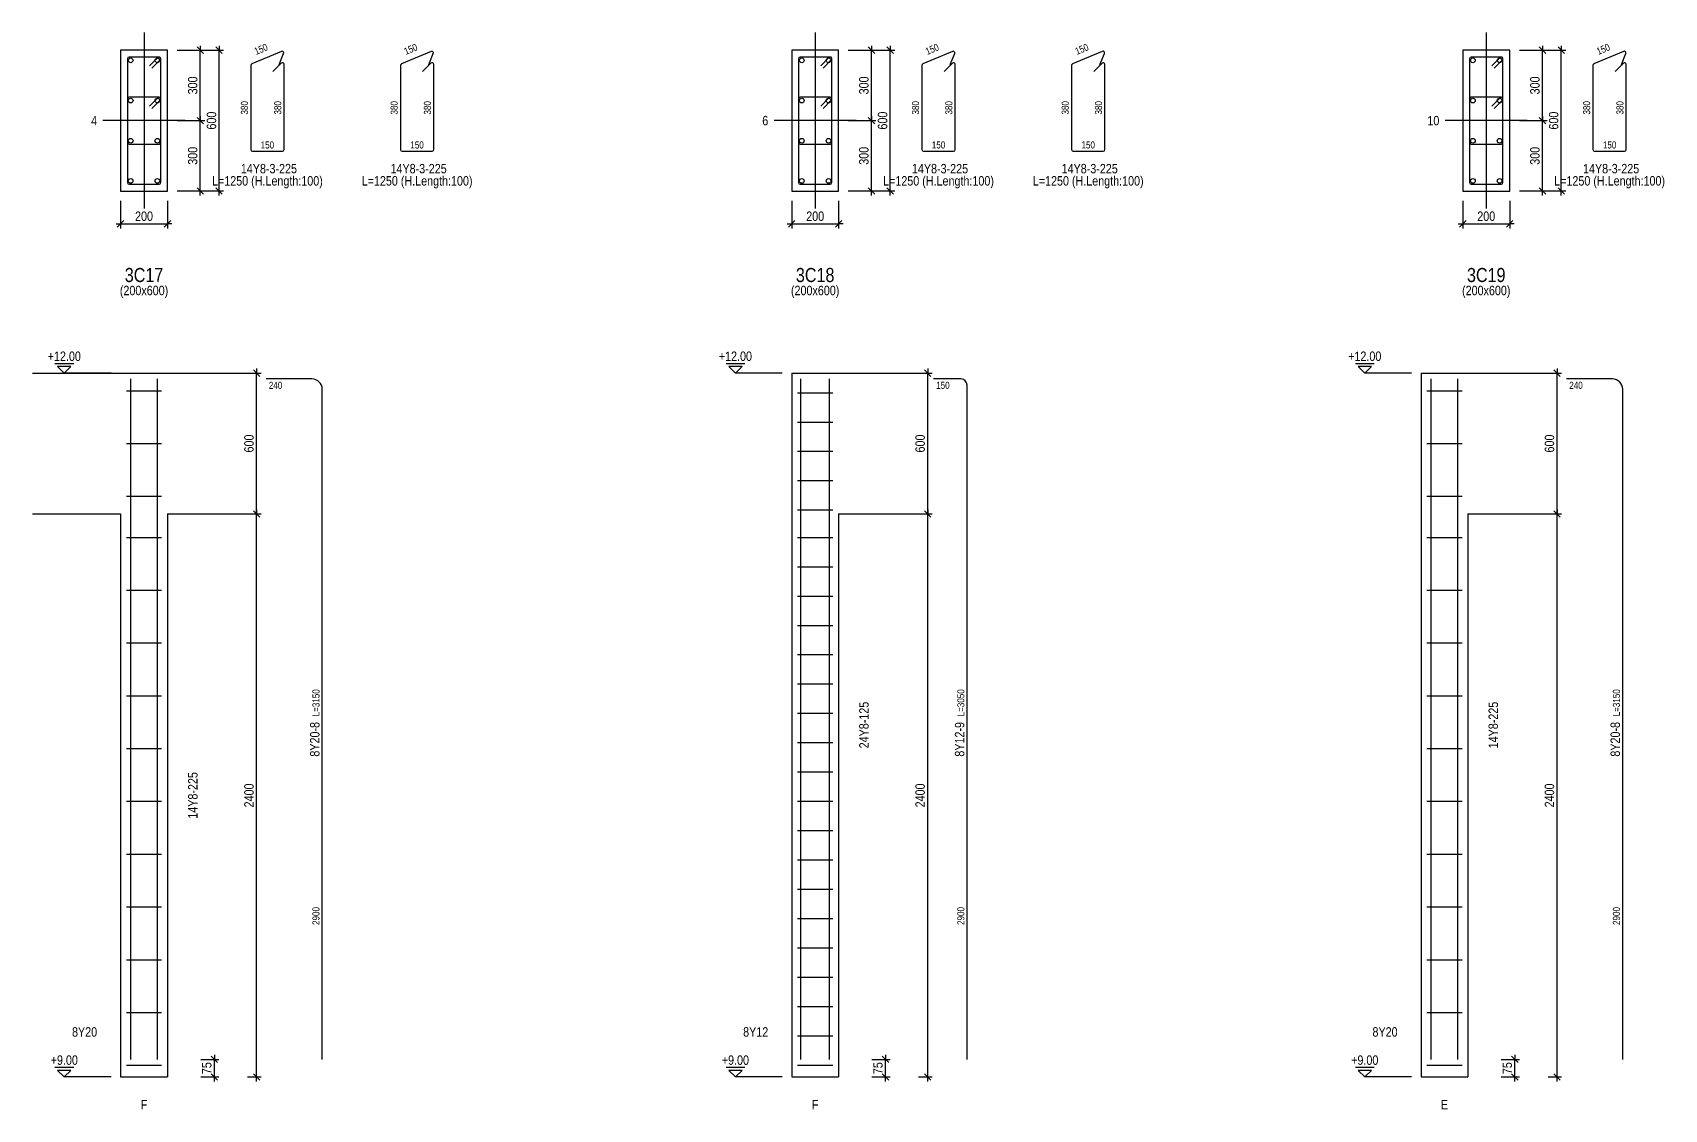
# Model space of a CAD drawing. Extents: x 0 to 206258, y -403073 to 0.
# Drawn here: x 13480 to 30873, y -152854 to -141381 of the extents above; entities that cross this region are included whole.
import ezdxf
from ezdxf.enums import TextEntityAlignment as Align
from ezdxf.lldxf.tags import DXFTag

# ---------------------------------------------------------------- set-up
doc = ezdxf.new("R2010")
doc.units = 0
doc.header["$LTSCALE"] = 1000
for name, color, linetype in [('Axis Line(Dir 1)', 8, 'CENTER2'), ('Axis Line(Dir 2)', 150, 'CENTER2'), ('Column Line(D)', 1, 'Continuous'), ('Dimension Line', 5, 'Continuous'), ('Dimension Text', 5, 'Continuous'), ('Link Line', 3, 'Continuous'), ('Rebar Label', 6, 'Continuous'), ('Rebar Length Text', 8, 'Continuous'), ('Rebar Line', 7, 'Continuous'), ('Top Rebar Label', 6, 'Continuous'), ('Top Rebar Length Text', 8, 'Continuous'), ('Top Rebar Line', 7, 'Continuous')]:
    doc.layers.add(name, color=color, linetype=linetype)
for name, color, linetype, true_color in [('Column Label(D)', 12, 'Continuous', 0xbd0000), ('Column Size Label (D)', 94, 'Continuous', 0x008100), ('Level Mark Line', 253, 'Continuous', 0x828282), ('Level Mark Text', 253, 'Continuous', 0x828282), ('Link Label', 94, 'Continuous', 0x008100), ('Link Length Text', 94, 'Continuous', 0x008100)]:
    doc.layers.add(name, color=color, linetype=linetype, true_color=true_color)
doc.styles.add('Column Label(D)', font='ARIALN.TTF', dxfattribs={"height": 150})
doc.styles.add('Column Size Label (D)', font='ARIALN.TTF', dxfattribs={"height": 100})
doc.styles.add('Dimension Text', font='ARIALN.TTF', dxfattribs={"height": 100})
doc.styles.add('Level Mark Text', font='ARIALN.TTF', dxfattribs={"height": 100})
doc.styles.add('Link Label', font='ARIALN.TTF', dxfattribs={"height": 100})
doc.styles.add('Link Length Text', font='ARIALN.TTF', dxfattribs={"height": 100})
doc.styles.add('Rebar Label', font='ARIALN.TTF', dxfattribs={"height": 100})
doc.styles.add('Rebar Length Text', font='ARIALN.TTF', dxfattribs={"height": 75})
doc.styles.add('Top Rebar Label', font='ARIALN.TTF', dxfattribs={"height": 100})
doc.styles.add('Top Rebar Length Text', font='ARIALN.TTF', dxfattribs={"height": 75})
tags = doc.linetypes.add('CENTER2', pattern=[1.125, 0.75, -0.125, 0.125, -0.125]).pattern_tags.tags
tags[10:11] = [DXFTag(74, 4), DXFTag(75, 0), DXFTag(340, '0'), DXFTag(46, 0.0), DXFTag(50, 0.0), DXFTag(44, 0.0), DXFTag(45, 0.0)]
tags[8:9] = [DXFTag(74, 4), DXFTag(75, 0), DXFTag(340, '0'), DXFTag(46, 0.0), DXFTag(50, 0.0), DXFTag(44, 0.0), DXFTag(45, 0.0)]
tags[6:7] = [DXFTag(74, 4), DXFTag(75, 0), DXFTag(340, '0'), DXFTag(46, 0.0), DXFTag(50, 0.0), DXFTag(44, 0.0), DXFTag(45, 0.0)]
tags[4:5] = [DXFTag(74, 4), DXFTag(75, 0), DXFTag(340, '0'), DXFTag(46, 0.0), DXFTag(50, 0.0), DXFTag(44, 0.0), DXFTag(45, 0.0)]
doc.dimstyles.new('COLUMNELV', dxfattribs={"dimtxt": 100, "dimasz": 30, "dimexe": 48.3, "dimexo": 103.5, "dimgap": 30, "dimtad": 1, "dimtoh": 1, "dimdec": 1, "dimlfac": 0.4, "dimdsep": 46, "dimtxsty": 'Dimension Text', "dimblk": 'PCDIM_TICK', "dimcen": 0.09, "dimclrd": 5, "dimclre": 5, "dimclrt": 5, "dimadec": 1, "dimazin": 0, "dimtp": 1, "dimtm": 1, "dimtfac": 1, "dimtdec": 4, "dimtofl": 0, "dimtmove": 0, "dimatfit": 3, "dimfxl": 1, "dimtolj": 1, "dimtzin": 0, "dimarcsym": 0})

# ---------------------------------------------------------------- blocks, each defined once
blk = doc.blocks.new('PCDIM_TICK')
at = {"layer": 'Dimension Line', "color": 0, "transparency": 33554687}
for p, q in [((1.15, 1.15), (-1.15, -1.15)), ((1.61, 0), (0, 0))]:
    blk.add_line(p, q, dxfattribs=at)
blk = doc.blocks.new('*U2289')
at = {"layer": 'Dimension Line', "color": 5, "true_color": 0x0000ff, "transparency": 16777216}
for p, q in [((14417, -143172), (14417, -143467)), ((14917, -143172), (14917, -143467)), ((14417, -143418), (14917, -143418))]:
    blk.add_line(p, q, dxfattribs=at)
at = {"layer": 'Dimension Line', "color": 5, "true_color": 0x0000ff, "transparency": 16777216, "xscale": 30, "yscale": 30, "rotation": 180.0000000000004}
blk.add_blockref('PCDIM_TICK', (14417, -143418), dxfattribs=at)
at = {"layer": 'Dimension Line', "color": 5, "true_color": 0x0000ff, "transparency": 16777216, "xscale": 30, "yscale": 30}
blk.add_blockref('PCDIM_TICK', (14917, -143418), dxfattribs=at)
at = {"layer": 'Dimension Line', "color": 5, "true_color": 0x0000ff, "transparency": 16777216, "insert": (14667, -143388), "char_height": 100, "width": 182.77, "attachment_point": 8, "style": 'Dimension Text'}
blk.add_mtext('200', dxfattribs=at)
blk = doc.blocks.new('*U2290')
at = {"layer": 'Dimension Line', "color": 5, "true_color": 0x0000ff, "transparency": 16777216}
for p, q in [((15021, -142318), (15316, -142318)), ((15267, -143068), (15267, -142318)), ((15021, -143068), (15316, -143068))]:
    blk.add_line(p, q, dxfattribs=at)
at = {"layer": 'Dimension Line', "color": 5, "true_color": 0x0000ff, "transparency": 16777216, "xscale": 30, "yscale": 30}
for p, rotation in [((15267, -142318), 89.99999999999447), ((15267, -143068), 269.9999999999834)]:
    blk.add_blockref('PCDIM_TICK', p, dxfattribs=dict(at, rotation=rotation))
at = {"layer": 'Dimension Line', "color": 5, "true_color": 0x0000ff, "transparency": 16777216, "insert": (15237, -142693), "char_height": 100, "width": 181.5, "attachment_point": 8, "rotation": 90, "style": 'Dimension Text'}
blk.add_mtext('300', dxfattribs=at)
blk = doc.blocks.new('*U2291')
at = {"layer": 'Dimension Line', "color": 5, "true_color": 0x0000ff, "transparency": 16777216}
for p, q in [((15021, -141568), (15316, -141568)), ((15267, -142318), (15267, -141568)), ((15021, -142318), (15316, -142318))]:
    blk.add_line(p, q, dxfattribs=at)
at = {"layer": 'Dimension Line', "color": 5, "true_color": 0x0000ff, "transparency": 16777216, "xscale": 30, "yscale": 30}
for p, rotation in [((15267, -141568), 89.99999999999447), ((15267, -142318), 269.9999999999834)]:
    blk.add_blockref('PCDIM_TICK', p, dxfattribs=dict(at, rotation=rotation))
at = {"layer": 'Dimension Line', "color": 5, "true_color": 0x0000ff, "transparency": 16777216, "insert": (15237, -141943), "char_height": 100, "width": 181.5, "attachment_point": 8, "rotation": 90, "style": 'Dimension Text'}
blk.add_mtext('300', dxfattribs=at)
blk = doc.blocks.new('*U2292')
at = {"layer": 'Dimension Line', "color": 5, "true_color": 0x0000ff, "transparency": 16777216}
for p, q in [((15021, -141568), (15516, -141568)), ((15467, -143068), (15467, -141568)), ((15021, -143068), (15516, -143068))]:
    blk.add_line(p, q, dxfattribs=at)
at = {"layer": 'Dimension Line', "color": 5, "true_color": 0x0000ff, "transparency": 16777216, "xscale": 30, "yscale": 30}
for p, rotation in [((15467, -141568), 89.99999999999447), ((15467, -143068), 269.9999999999834)]:
    blk.add_blockref('PCDIM_TICK', p, dxfattribs=dict(at, rotation=rotation))
at = {"layer": 'Dimension Line', "color": 5, "true_color": 0x0000ff, "transparency": 16777216, "insert": (15437, -142318), "char_height": 100, "width": 181.97, "attachment_point": 8, "rotation": 90, "style": 'Dimension Text'}
blk.add_mtext('600', dxfattribs=at)
blk = doc.blocks.new('*U2296')
at = {"layer": 'Dimension Line', "color": 5, "true_color": 0x0000ff, "transparency": 16777216}
for p, q in [((21571, -143172), (21571, -143467)), ((22071, -143172), (22071, -143467)), ((21571, -143418), (22071, -143418))]:
    blk.add_line(p, q, dxfattribs=at)
at = {"layer": 'Dimension Line', "color": 5, "true_color": 0x0000ff, "transparency": 16777216, "xscale": 30, "yscale": 30, "rotation": 180.0000000000004}
blk.add_blockref('PCDIM_TICK', (21571, -143418), dxfattribs=at)
at = {"layer": 'Dimension Line', "color": 5, "true_color": 0x0000ff, "transparency": 16777216, "xscale": 30, "yscale": 30}
blk.add_blockref('PCDIM_TICK', (22071, -143418), dxfattribs=at)
at = {"layer": 'Dimension Line', "color": 5, "true_color": 0x0000ff, "transparency": 16777216, "insert": (21821, -143388), "char_height": 100, "width": 182.77, "attachment_point": 8, "style": 'Dimension Text'}
blk.add_mtext('200', dxfattribs=at)
blk = doc.blocks.new('*U2297')
at = {"layer": 'Dimension Line', "color": 5, "true_color": 0x0000ff, "transparency": 16777216}
for p, q in [((22174, -142318), (22469, -142318)), ((22421, -143068), (22421, -142318)), ((22174, -143068), (22469, -143068))]:
    blk.add_line(p, q, dxfattribs=at)
at = {"layer": 'Dimension Line', "color": 5, "true_color": 0x0000ff, "transparency": 16777216, "xscale": 30, "yscale": 30}
for p, rotation in [((22421, -142318), 89.99999999999447), ((22421, -143068), 269.9999999999834)]:
    blk.add_blockref('PCDIM_TICK', p, dxfattribs=dict(at, rotation=rotation))
at = {"layer": 'Dimension Line', "color": 5, "true_color": 0x0000ff, "transparency": 16777216, "insert": (22391, -142693), "char_height": 100, "width": 181.5, "attachment_point": 8, "rotation": 90, "style": 'Dimension Text'}
blk.add_mtext('300', dxfattribs=at)
blk = doc.blocks.new('*U2298')
at = {"layer": 'Dimension Line', "color": 5, "true_color": 0x0000ff, "transparency": 16777216}
for p, q in [((22174, -141568), (22469, -141568)), ((22421, -142318), (22421, -141568)), ((22174, -142318), (22469, -142318))]:
    blk.add_line(p, q, dxfattribs=at)
at = {"layer": 'Dimension Line', "color": 5, "true_color": 0x0000ff, "transparency": 16777216, "xscale": 30, "yscale": 30}
for p, rotation in [((22421, -141568), 89.99999999999447), ((22421, -142318), 269.9999999999834)]:
    blk.add_blockref('PCDIM_TICK', p, dxfattribs=dict(at, rotation=rotation))
at = {"layer": 'Dimension Line', "color": 5, "true_color": 0x0000ff, "transparency": 16777216, "insert": (22391, -141943), "char_height": 100, "width": 181.5, "attachment_point": 8, "rotation": 90, "style": 'Dimension Text'}
blk.add_mtext('300', dxfattribs=at)
blk = doc.blocks.new('*U2299')
at = {"layer": 'Dimension Line', "color": 5, "true_color": 0x0000ff, "transparency": 16777216}
for p, q in [((22174, -141568), (22669, -141568)), ((22621, -143068), (22621, -141568)), ((22174, -143068), (22669, -143068))]:
    blk.add_line(p, q, dxfattribs=at)
at = {"layer": 'Dimension Line', "color": 5, "true_color": 0x0000ff, "transparency": 16777216, "xscale": 30, "yscale": 30}
for p, rotation in [((22621, -141568), 89.99999999999447), ((22621, -143068), 269.9999999999834)]:
    blk.add_blockref('PCDIM_TICK', p, dxfattribs=dict(at, rotation=rotation))
at = {"layer": 'Dimension Line', "color": 5, "true_color": 0x0000ff, "transparency": 16777216, "insert": (22591, -142318), "char_height": 100, "width": 181.97, "attachment_point": 8, "rotation": 90, "style": 'Dimension Text'}
blk.add_mtext('600', dxfattribs=at)
blk = doc.blocks.new('*U2303')
at = {"layer": 'Dimension Line', "color": 5, "true_color": 0x0000ff, "transparency": 16777216}
for p, q in [((28724, -143172), (28724, -143467)), ((29224, -143172), (29224, -143467)), ((28724, -143418), (29224, -143418))]:
    blk.add_line(p, q, dxfattribs=at)
at = {"layer": 'Dimension Line', "color": 5, "true_color": 0x0000ff, "transparency": 16777216, "xscale": 30, "yscale": 30, "rotation": 180.0000000000004}
blk.add_blockref('PCDIM_TICK', (28724, -143418), dxfattribs=at)
at = {"layer": 'Dimension Line', "color": 5, "true_color": 0x0000ff, "transparency": 16777216, "xscale": 30, "yscale": 30}
blk.add_blockref('PCDIM_TICK', (29224, -143418), dxfattribs=at)
at = {"layer": 'Dimension Line', "color": 5, "true_color": 0x0000ff, "transparency": 16777216, "insert": (28974, -143388), "char_height": 100, "width": 182.77, "attachment_point": 8, "style": 'Dimension Text'}
blk.add_mtext('200', dxfattribs=at)
blk = doc.blocks.new('*U2304')
at = {"layer": 'Dimension Line', "color": 5, "true_color": 0x0000ff, "transparency": 16777216}
for p, q in [((29328, -142318), (29622, -142318)), ((29574, -143068), (29574, -142318)), ((29328, -143068), (29622, -143068))]:
    blk.add_line(p, q, dxfattribs=at)
at = {"layer": 'Dimension Line', "color": 5, "true_color": 0x0000ff, "transparency": 16777216, "xscale": 30, "yscale": 30}
for p, rotation in [((29574, -142318), 89.99999999999447), ((29574, -143068), 269.9999999999834)]:
    blk.add_blockref('PCDIM_TICK', p, dxfattribs=dict(at, rotation=rotation))
at = {"layer": 'Dimension Line', "color": 5, "true_color": 0x0000ff, "transparency": 16777216, "insert": (29544, -142693), "char_height": 100, "width": 181.5, "attachment_point": 8, "rotation": 90, "style": 'Dimension Text'}
blk.add_mtext('300', dxfattribs=at)
blk = doc.blocks.new('*U2305')
at = {"layer": 'Dimension Line', "color": 5, "true_color": 0x0000ff, "transparency": 16777216}
for p, q in [((29328, -141568), (29622, -141568)), ((29574, -142318), (29574, -141568)), ((29328, -142318), (29622, -142318))]:
    blk.add_line(p, q, dxfattribs=at)
at = {"layer": 'Dimension Line', "color": 5, "true_color": 0x0000ff, "transparency": 16777216, "xscale": 30, "yscale": 30}
for p, rotation in [((29574, -141568), 89.99999999999447), ((29574, -142318), 269.9999999999834)]:
    blk.add_blockref('PCDIM_TICK', p, dxfattribs=dict(at, rotation=rotation))
at = {"layer": 'Dimension Line', "color": 5, "true_color": 0x0000ff, "transparency": 16777216, "insert": (29544, -141943), "char_height": 100, "width": 181.5, "attachment_point": 8, "rotation": 90, "style": 'Dimension Text'}
blk.add_mtext('300', dxfattribs=at)
blk = doc.blocks.new('*U2306')
at = {"layer": 'Dimension Line', "color": 5, "true_color": 0x0000ff, "transparency": 16777216}
for p, q in [((29328, -141568), (29822, -141568)), ((29774, -143068), (29774, -141568)), ((29328, -143068), (29822, -143068))]:
    blk.add_line(p, q, dxfattribs=at)
at = {"layer": 'Dimension Line', "color": 5, "true_color": 0x0000ff, "transparency": 16777216, "xscale": 30, "yscale": 30}
for p, rotation in [((29774, -141568), 89.99999999999447), ((29774, -143068), 269.9999999999834)]:
    blk.add_blockref('PCDIM_TICK', p, dxfattribs=dict(at, rotation=rotation))
at = {"layer": 'Dimension Line', "color": 5, "true_color": 0x0000ff, "transparency": 16777216, "insert": (29744, -142318), "char_height": 100, "width": 181.97, "attachment_point": 8, "rotation": 90, "style": 'Dimension Text'}
blk.add_mtext('600', dxfattribs=at)
blk = doc.blocks.new('*U2424')
at = {"layer": 'Dimension Line', "color": 5, "true_color": 0x0000ff, "transparency": 16777216}
for p, q in [((15771, -146509), (15916, -146509)), ((15867, -152509), (15867, -146509)), ((15771, -152509), (15916, -152509))]:
    blk.add_line(p, q, dxfattribs=at)
at = {"layer": 'Dimension Line', "color": 5, "true_color": 0x0000ff, "transparency": 16777216, "xscale": 30, "yscale": 30}
for p, rotation in [((15867, -146509), 89.99999999999447), ((15867, -152509), 269.9999999999834)]:
    blk.add_blockref('PCDIM_TICK', p, dxfattribs=dict(at, rotation=rotation))
at = {"layer": 'Dimension Line', "color": 5, "true_color": 0x0000ff, "transparency": 16777216, "insert": (15837, -149509), "char_height": 100, "width": 247.25, "attachment_point": 8, "rotation": 90, "style": 'Dimension Text'}
blk.add_mtext('2400', dxfattribs=at)
blk = doc.blocks.new('*U2425')
at = {"layer": 'Dimension Line', "color": 5, "true_color": 0x0000ff, "transparency": 16777216}
for p, q in [((15771, -145009), (15916, -145009)), ((15867, -146509), (15867, -145009)), ((15771, -146509), (15916, -146509))]:
    blk.add_line(p, q, dxfattribs=at)
at = {"layer": 'Dimension Line', "color": 5, "true_color": 0x0000ff, "transparency": 16777216, "xscale": 30, "yscale": 30}
for p, rotation in [((15867, -145009), 89.99999999999447), ((15867, -146509), 269.9999999999834)]:
    blk.add_blockref('PCDIM_TICK', p, dxfattribs=dict(at, rotation=rotation))
at = {"layer": 'Dimension Line', "color": 5, "true_color": 0x0000ff, "transparency": 16777216, "insert": (15837, -145759), "char_height": 100, "width": 181.97, "attachment_point": 8, "rotation": 90, "style": 'Dimension Text'}
blk.add_mtext('600', dxfattribs=at)
blk = doc.blocks.new('*U2426')
at = {"layer": 'Dimension Line', "color": 5, "true_color": 0x0000ff, "transparency": 16777216}
for p, q in [((15271, -152321), (15466, -152321)), ((15417, -152509), (15417, -152321)), ((15271, -152509), (15466, -152509))]:
    blk.add_line(p, q, dxfattribs=at)
at = {"layer": 'Dimension Line', "color": 5, "true_color": 0x0000ff, "transparency": 16777216, "xscale": 30, "yscale": 30}
for p, rotation in [((15417, -152321), 89.99999999999447), ((15417, -152509), 269.9999999999834)]:
    blk.add_blockref('PCDIM_TICK', p, dxfattribs=dict(at, rotation=rotation))
at = {"layer": 'Dimension Line', "color": 5, "true_color": 0x0000ff, "transparency": 16777216, "insert": (15387, -152415), "char_height": 100, "width": 117.23, "attachment_point": 8, "rotation": 90, "style": 'Dimension Text'}
blk.add_mtext('75', dxfattribs=at)
blk = doc.blocks.new('*U2431')
at = {"layer": 'Dimension Line', "color": 5, "true_color": 0x0000ff, "transparency": 16777216}
for p, q in [((22924, -146509), (23069, -146509)), ((23021, -152509), (23021, -146509)), ((22924, -152509), (23069, -152509))]:
    blk.add_line(p, q, dxfattribs=at)
at = {"layer": 'Dimension Line', "color": 5, "true_color": 0x0000ff, "transparency": 16777216, "xscale": 30, "yscale": 30}
for p, rotation in [((23021, -146509), 89.99999999999447), ((23021, -152509), 269.9999999999834)]:
    blk.add_blockref('PCDIM_TICK', p, dxfattribs=dict(at, rotation=rotation))
at = {"layer": 'Dimension Line', "color": 5, "true_color": 0x0000ff, "transparency": 16777216, "insert": (22991, -149509), "char_height": 100, "width": 247.25, "attachment_point": 8, "rotation": 90, "style": 'Dimension Text'}
blk.add_mtext('2400', dxfattribs=at)
blk = doc.blocks.new('*U2432')
at = {"layer": 'Dimension Line', "color": 5, "true_color": 0x0000ff, "transparency": 16777216}
for p, q in [((22924, -145009), (23069, -145009)), ((23021, -146509), (23021, -145009)), ((22924, -146509), (23069, -146509))]:
    blk.add_line(p, q, dxfattribs=at)
at = {"layer": 'Dimension Line', "color": 5, "true_color": 0x0000ff, "transparency": 16777216, "xscale": 30, "yscale": 30}
for p, rotation in [((23021, -145009), 89.99999999999447), ((23021, -146509), 269.9999999999834)]:
    blk.add_blockref('PCDIM_TICK', p, dxfattribs=dict(at, rotation=rotation))
at = {"layer": 'Dimension Line', "color": 5, "true_color": 0x0000ff, "transparency": 16777216, "insert": (22991, -145759), "char_height": 100, "width": 181.97, "attachment_point": 8, "rotation": 90, "style": 'Dimension Text'}
blk.add_mtext('600', dxfattribs=at)
blk = doc.blocks.new('*U2433')
at = {"layer": 'Dimension Line', "color": 5, "true_color": 0x0000ff, "transparency": 16777216}
for p, q in [((22424, -152321), (22619, -152321)), ((22571, -152509), (22571, -152321)), ((22424, -152509), (22619, -152509))]:
    blk.add_line(p, q, dxfattribs=at)
at = {"layer": 'Dimension Line', "color": 5, "true_color": 0x0000ff, "transparency": 16777216, "xscale": 30, "yscale": 30}
for p, rotation in [((22571, -152321), 89.99999999999447), ((22571, -152509), 269.9999999999834)]:
    blk.add_blockref('PCDIM_TICK', p, dxfattribs=dict(at, rotation=rotation))
at = {"layer": 'Dimension Line', "color": 5, "true_color": 0x0000ff, "transparency": 16777216, "insert": (22541, -152415), "char_height": 100, "width": 117.23, "attachment_point": 8, "rotation": 90, "style": 'Dimension Text'}
blk.add_mtext('75', dxfattribs=at)
blk = doc.blocks.new('*U2438')
at = {"layer": 'Dimension Line', "color": 5, "true_color": 0x0000ff, "transparency": 16777216}
for p, q in [((29633, -146509), (29777, -146509)), ((29729, -152509), (29729, -146509)), ((29633, -152509), (29777, -152509))]:
    blk.add_line(p, q, dxfattribs=at)
at = {"layer": 'Dimension Line', "color": 5, "true_color": 0x0000ff, "transparency": 16777216, "xscale": 30, "yscale": 30}
for p, rotation in [((29729, -146509), 89.99999999999447), ((29729, -152509), 269.9999999999834)]:
    blk.add_blockref('PCDIM_TICK', p, dxfattribs=dict(at, rotation=rotation))
at = {"layer": 'Dimension Line', "color": 5, "true_color": 0x0000ff, "transparency": 16777216, "insert": (29699, -149509), "char_height": 100, "width": 247.25, "attachment_point": 8, "rotation": 90, "style": 'Dimension Text'}
blk.add_mtext('2400', dxfattribs=at)
blk = doc.blocks.new('*U2439')
at = {"layer": 'Dimension Line', "color": 5, "true_color": 0x0000ff, "transparency": 16777216}
for p, q in [((29633, -145009), (29777, -145009)), ((29729, -146509), (29729, -145009)), ((29633, -146509), (29777, -146509))]:
    blk.add_line(p, q, dxfattribs=at)
at = {"layer": 'Dimension Line', "color": 5, "true_color": 0x0000ff, "transparency": 16777216, "xscale": 30, "yscale": 30}
for p, rotation in [((29729, -145009), 89.99999999999447), ((29729, -146509), 269.9999999999834)]:
    blk.add_blockref('PCDIM_TICK', p, dxfattribs=dict(at, rotation=rotation))
at = {"layer": 'Dimension Line', "color": 5, "true_color": 0x0000ff, "transparency": 16777216, "insert": (29699, -145759), "char_height": 100, "width": 181.97, "attachment_point": 8, "rotation": 90, "style": 'Dimension Text'}
blk.add_mtext('600', dxfattribs=at)
blk = doc.blocks.new('*U2440')
at = {"layer": 'Dimension Line', "color": 5, "true_color": 0x0000ff, "transparency": 16777216}
for p, q in [((29133, -152321), (29327, -152321)), ((29279, -152509), (29279, -152321)), ((29133, -152509), (29327, -152509))]:
    blk.add_line(p, q, dxfattribs=at)
at = {"layer": 'Dimension Line', "color": 5, "true_color": 0x0000ff, "transparency": 16777216, "xscale": 30, "yscale": 30}
for p, rotation in [((29279, -152321), 89.99999999999447), ((29279, -152509), 269.9999999999834)]:
    blk.add_blockref('PCDIM_TICK', p, dxfattribs=dict(at, rotation=rotation))
at = {"layer": 'Dimension Line', "color": 5, "true_color": 0x0000ff, "transparency": 16777216, "insert": (29249, -152415), "char_height": 100, "width": 117.23, "attachment_point": 8, "rotation": 90, "style": 'Dimension Text'}
blk.add_mtext('75', dxfattribs=at)

msp = doc.modelspace()

# ---------------------------------------------------------------- linework, layer by layer
at = {"layer": 'Axis Line(Dir 1)', "transparency": 33554687}
for points in [[(15104.79, -142318.253), (14229.79, -142318.253)], [(22258.175, -142318.253), (21383.175, -142318.253)], [(29411.56, -142318.253), (28536.56, -142318.253)]]:
    msp.add_lwpolyline(points, dxfattribs=at)
at = {"layer": 'Axis Line(Dir 2)', "transparency": 33554687}
for points in [[(14667.29, -141380.753), (14667.29, -143255.753)], [(21820.675, -141380.753), (21820.675, -143255.753)], [(28974.06, -141380.753), (28974.06, -143255.753)]]:
    msp.add_lwpolyline(points, dxfattribs=at)
at = {"layer": 'Column Line(D)', "transparency": 33554687}
for points in [[(14417.29, -143068.253), (14917.29, -143068.253), (14917.29, -141568.253), (14417.29, -141568.253)], [(21570.675, -143068.253), (22070.675, -143068.253), (22070.675, -141568.253), (21570.675, -141568.253)], [(28724.06, -143068.253), (29224.06, -143068.253), (29224.06, -141568.253), (28724.06, -141568.253)]]:
    msp.add_lwpolyline(points, close=True, dxfattribs=at)
for points in [[(13479.79, -145008.768), (14417.29, -145008.768)], [(14417.29, -145008.768), (14917.29, -145008.768)], [(14917.29, -145008.768), (15854.79, -145008.768)], [(21570.675, -145008.768), (21570.675, -152508.768)], [(21570.675, -145008.768), (22070.675, -145008.768)], [(22070.675, -145008.768), (23008.175, -145008.768)], [(28279.06, -145008.768), (28279.06, -152508.768)], [(28279.06, -145008.768), (28779.06, -145008.768)], [(28779.06, -145008.768), (29716.56, -145008.768)], [(13479.79, -146508.768), (14417.29, -146508.768)], [(14417.29, -146508.768), (14417.29, -152508.768)], [(14917.29, -146508.768), (15854.79, -146508.768)], [(14917.29, -146508.768), (14917.29, -152508.768)], [(22070.675, -146508.768), (23008.175, -146508.768)], [(22070.675, -146508.768), (22070.675, -152508.768)], [(28779.06, -146508.768), (29716.56, -146508.768)], [(28779.06, -146508.768), (28779.06, -152508.768)], [(14417.29, -152508.768), (14917.29, -152508.768)], [(21570.675, -152508.768), (22070.675, -152508.768)], [(28279.06, -152508.768), (28779.06, -152508.768)]]:
    msp.add_lwpolyline(points, dxfattribs=at)
at = {"layer": 'Level Mark Line', "transparency": 33554687}
for points in [[(13917.29, -144908.768), (13717.29, -144908.768)], [(13817.29, -145008.768), (13888.001, -144938.058), (13746.58, -144938.058), (13817.29, -145008.768)], [(14317.29, -145008.768), (13817.29, -145008.768)], [(21070.675, -144908.768), (20870.675, -144908.768)], [(20970.675, -145008.768), (21041.386, -144938.058), (20899.965, -144938.058), (20970.675, -145008.768)], [(21470.675, -145008.768), (20970.675, -145008.768)], [(27779.06, -144908.768), (27579.06, -144908.768)], [(27679.06, -145008.768), (27749.771, -144938.058), (27608.349, -144938.058), (27679.06, -145008.768)], [(28179.06, -145008.768), (27679.06, -145008.768)], [(13917.29, -152408.768), (13717.29, -152408.768)], [(13817.29, -152508.768), (13888.001, -152438.058), (13746.58, -152438.058), (13817.29, -152508.768)], [(14317.29, -152508.768), (13817.29, -152508.768)], [(21070.675, -152408.768), (20870.675, -152408.768)], [(20970.675, -152508.768), (21041.386, -152438.058), (20899.965, -152438.058), (20970.675, -152508.768)], [(21470.675, -152508.768), (20970.675, -152508.768)], [(27779.06, -152408.768), (27579.06, -152408.768)], [(27679.06, -152508.768), (27749.771, -152438.058), (27608.349, -152438.058), (27679.06, -152508.768)], [(28179.06, -152508.768), (27679.06, -152508.768)]]:
    msp.add_lwpolyline(points, dxfattribs=at)
at = {"layer": 'Link Line', "transparency": 33554687}
for p, q in [((14479.79, -145196.268), (14854.79, -145196.268)), ((21633.175, -145217.102), (22008.175, -145217.102)), ((28341.56, -145196.268), (28716.56, -145196.268)), ((21633.175, -145529.602), (22008.175, -145529.602)), ((14479.79, -145758.768), (14854.79, -145758.768)), ((21633.175, -145842.102), (22008.175, -145842.102)), ((28341.56, -145758.768), (28716.56, -145758.768)), ((21633.175, -146154.602), (22008.175, -146154.602)), ((14479.79, -146321.268), (14854.79, -146321.268)), ((28341.56, -146321.268), (28716.56, -146321.268)), ((21633.175, -146467.102), (22008.175, -146467.102)), ((14479.79, -146758.768), (14854.79, -146758.768)), ((21633.175, -146758.768), (22008.175, -146758.768)), ((28341.56, -146758.768), (28716.56, -146758.768)), ((21633.175, -147071.268), (22008.175, -147071.268)), ((14479.79, -147321.268), (14854.79, -147321.268)), ((21633.175, -147383.768), (22008.175, -147383.768)), ((28341.56, -147321.268), (28716.56, -147321.268)), ((21633.175, -147696.268), (22008.175, -147696.268)), ((14479.79, -147883.768), (14854.79, -147883.768)), ((21633.175, -148008.768), (22008.175, -148008.768)), ((28341.56, -147883.768), (28716.56, -147883.768)), ((21633.175, -148321.268), (22008.175, -148321.268)), ((14479.79, -148446.268), (14854.79, -148446.268)), ((28341.56, -148446.268), (28716.56, -148446.268)), ((21633.175, -148633.768), (22008.175, -148633.768)), ((14479.79, -149008.768), (14854.79, -149008.768)), ((21633.175, -148946.268), (22008.175, -148946.268)), ((28341.56, -149008.768), (28716.56, -149008.768)), ((21633.175, -149258.768), (22008.175, -149258.768)), ((14479.79, -149571.268), (14854.79, -149571.268)), ((21633.175, -149571.268), (22008.175, -149571.268)), ((28341.56, -149571.268), (28716.56, -149571.268)), ((21633.175, -149883.768), (22008.175, -149883.768)), ((14479.79, -150133.768), (14854.79, -150133.768)), ((21633.175, -150196.268), (22008.175, -150196.268)), ((28341.56, -150133.768), (28716.56, -150133.768)), ((21633.175, -150508.768), (22008.175, -150508.768)), ((14479.79, -150696.268), (14854.79, -150696.268)), ((28341.56, -150696.268), (28716.56, -150696.268)), ((21633.175, -150821.268), (22008.175, -150821.268)), ((21633.175, -151133.768), (22008.175, -151133.768)), ((14479.79, -151258.768), (14854.79, -151258.768)), ((28341.56, -151258.768), (28716.56, -151258.768)), ((21633.175, -151446.268), (22008.175, -151446.268)), ((14479.79, -151821.268), (14854.79, -151821.268)), ((21633.175, -151758.768), (22008.175, -151758.768)), ((28341.56, -151821.268), (28716.56, -151821.268)), ((21633.175, -152071.268), (22008.175, -152071.268)), ((14479.79, -152383.768), (14854.79, -152383.768)), ((21633.175, -152383.768), (22008.175, -152383.768)), ((28341.56, -152383.768), (28716.56, -152383.768))]:
    msp.add_line(p, q, dxfattribs=at)
for points in [[(14751.276, -141759.016), (14839.665, -141670.627, 0.668178638), (14827.29, -141640.753), (14507.29, -141640.753, 0.414213562), (14489.79, -141658.253), (14489.79, -142549.919, 0.414213562), (14507.29, -142567.419), (14827.29, -142567.419, 0.414213562), (14844.79, -142549.919), (14844.79, -141658.253, 0.668178638), (14814.916, -141645.878), (14726.528, -141734.267)], [(16107.807, -141718.604), (16154.824, -141602.783, 0.668178638), (16131.797, -141580.081), (15815.479, -141713.736, 0.301414294), (15804.79, -141729.857), (15804.79, -142627.419, 0.414213562), (15822.29, -142644.919), (16142.29, -142644.919, 0.414213562), (16159.79, -142627.419), (16159.79, -141718.253, 0.668178638), (16129.916, -141705.878), (16041.528, -141794.267)], [(17703.397, -141718.604), (17750.413, -141602.784, 0.668178638), (17727.387, -141580.081), (17411.069, -141713.737, 0.301414294), (17400.38, -141729.857), (17400.38, -142627.42, 0.414213562), (17417.88, -142644.92), (17737.88, -142644.92, 0.414213562), (17755.38, -142627.42), (17755.38, -141718.253, 0.668178638), (17725.506, -141705.879), (17637.118, -141794.267)], [(21904.661, -141759.016), (21993.05, -141670.627, 0.668178638), (21980.675, -141640.753), (21660.675, -141640.753, 0.414213562), (21643.175, -141658.253), (21643.175, -142549.919, 0.414213562), (21660.675, -142567.419), (21980.675, -142567.419, 0.414213562), (21998.175, -142549.919), (21998.175, -141658.253, 0.668178638), (21968.301, -141645.878), (21879.912, -141734.267)], [(23261.192, -141718.604), (23308.208, -141602.783, 0.668178638), (23285.182, -141580.081), (22968.864, -141713.736, 0.301414294), (22958.175, -141729.857), (22958.175, -142627.419, 0.414213562), (22975.675, -142644.919), (23295.675, -142644.919, 0.414213562), (23313.175, -142627.419), (23313.175, -141718.253, 0.668178638), (23283.301, -141705.878), (23194.912, -141794.267)], [(24856.782, -141718.604), (24903.798, -141602.784, 0.668178638), (24880.772, -141580.081), (24564.454, -141713.737, 0.301414294), (24553.765, -141729.857), (24553.765, -142627.42, 0.414213562), (24571.265, -142644.92), (24891.265, -142644.92, 0.414213562), (24908.765, -142627.42), (24908.765, -141718.253, 0.668178638), (24878.891, -141705.879), (24790.502, -141794.267)], [(29058.046, -141759.016), (29146.434, -141670.627, 0.668178638), (29134.06, -141640.753), (28814.06, -141640.753, 0.414213562), (28796.56, -141658.253), (28796.56, -142549.919, 0.414213562), (28814.06, -142567.419), (29134.06, -142567.419, 0.414213562), (29151.56, -142549.919), (29151.56, -141658.253, 0.668178638), (29121.686, -141645.878), (29033.297, -141734.267)], [(30414.577, -141718.604), (30461.593, -141602.783, 0.668178638), (30438.567, -141580.081), (30122.249, -141713.736, 0.301414294), (30111.56, -141729.857), (30111.56, -142627.419, 0.414213562), (30129.06, -142644.919), (30449.06, -142644.919, 0.414213562), (30466.56, -142627.419), (30466.56, -141718.253, 0.668178638), (30436.686, -141705.878), (30348.297, -141794.267)], [(14751.276, -142187.349), (14839.665, -142098.961, 0.668178638), (14827.29, -142069.086), (14507.29, -142069.086, 0.414213562), (14489.79, -142086.586), (14489.79, -142978.253, 0.414213562), (14507.29, -142995.753), (14827.29, -142995.753, 0.414213562), (14844.79, -142978.253), (14844.79, -142086.586, 0.668178638), (14814.916, -142074.212), (14726.528, -142162.6)], [(21904.661, -142187.349), (21993.05, -142098.961, 0.668178638), (21980.675, -142069.086), (21660.675, -142069.086, 0.414213562), (21643.175, -142086.586), (21643.175, -142978.253, 0.414213562), (21660.675, -142995.753), (21980.675, -142995.753, 0.414213562), (21998.175, -142978.253), (21998.175, -142086.586, 0.668178638), (21968.301, -142074.212), (21879.912, -142162.6)], [(29058.046, -142187.349), (29146.434, -142098.961, 0.668178638), (29134.06, -142069.086), (28814.06, -142069.086, 0.414213562), (28796.56, -142086.586), (28796.56, -142978.253, 0.414213562), (28814.06, -142995.753), (29134.06, -142995.753, 0.414213562), (29151.56, -142978.253), (29151.56, -142086.586, 0.668178638), (29121.686, -142074.212), (29033.297, -142162.6)]]:
    msp.add_lwpolyline(points, format="xyb", dxfattribs=at)
at = {"layer": 'Rebar Line', "transparency": 33554687}
for centre in [(14524.79, -141675.753), (14809.79, -141675.753), (21678.175, -141675.753), (21963.175, -141675.753), (28831.56, -141675.753), (29116.56, -141675.753), (14524.79, -142104.086), (14809.79, -142104.086), (21678.175, -142104.086), (21963.175, -142104.086), (28831.56, -142104.086), (29116.56, -142104.086), (14524.79, -142532.419), (14809.79, -142532.419), (21678.175, -142532.419), (21963.175, -142532.419), (28831.56, -142532.419), (29116.56, -142532.419), (14524.79, -142960.753), (14809.79, -142960.753), (21678.175, -142960.753), (21963.175, -142960.753), (28831.56, -142960.753), (29116.56, -142960.753)]:
    msp.add_circle(centre, 25, dxfattribs=at)
at = {"layer": 'Top Rebar Line', "transparency": 33554687}
for points in [[(14524.79, -152321.268), (14524.79, -145071.268)], [(14809.79, -152321.268), (14809.79, -145071.268)], [(21668.175, -152321.268), (21668.175, -145071.268)], [(21973.175, -152321.268), (21973.175, -145071.268)], [(28386.56, -152321.268), (28386.56, -145071.268)], [(28671.56, -152321.268), (28671.56, -145071.268)]]:
    msp.add_lwpolyline(points, dxfattribs=at)
for points in [[(16567.29, -152321.268), (16567.29, -145181.224, 0.414213562), (16457.335, -145071.268), (15967.29, -145071.268)], [(23440.675, -152321.268), (23440.675, -145137.242, 0.414213562), (23374.702, -145071.268), (23080.675, -145071.268)], [(30429.06, -152321.268), (30429.06, -145181.224, 0.414213562), (30319.104, -145071.268), (29829.06, -145071.268)]]:
    msp.add_lwpolyline(points, format="xyb", dxfattribs=at)

# ---------------------------------------------------------------- texts
at = {"layer": 'Column Label(D)', "transparency": 33554687, "style": 'Column Label(D)'}
for s, p in [('3C17', (14667.29, -143888.253)), ('3C18', (21820.675, -143888.253)), ('3C19', (28974.06, -143888.253))]:
    msp.add_text(s, height=150, dxfattribs=at).set_placement(p, align=Align.TOP_CENTER)
at = {"layer": 'Column Size Label (D)', "transparency": 33554687, "style": 'Column Size Label (D)'}
for p in [(14667.29, -144078.253), (21820.675, -144078.253), (28974.06, -144078.253)]:
    msp.add_text('(200x600)', height=100, dxfattribs=at).set_placement(p, align=Align.TOP_CENTER)
at = {"layer": 'Dimension Text', "transparency": 33554687, "style": 'Dimension Text'}
for s, p in [('4', (14167.29, -142318.253)), ('6', (21320.675, -142318.253)), ('10', (28474.06, -142318.253))]:
    msp.add_text(s, height=100, dxfattribs=at).set_placement(p, align=Align.MIDDLE_RIGHT)
for s, p in [('F', (14667.29, -152883.768)), ('F', (21820.675, -152883.768)), ('E', (28529.06, -152883.768))]:
    msp.add_text(s, height=100, dxfattribs=at).set_placement(p, align=Align.BOTTOM_CENTER)
at = {"layer": 'Level Mark Text', "transparency": 33554687, "style": 'Level Mark Text'}
for s, p in [('+12.00', (13817.29, -144908.768)), ('+12.00', (20970.675, -144908.768)), ('+12.00', (27679.06, -144908.768)), ('+9.00', (13817.29, -152408.768)), ('+9.00', (20970.675, -152408.768)), ('+9.00', (27679.06, -152408.768))]:
    msp.add_text(s, height=100, dxfattribs=at).set_placement(p, align=Align.BOTTOM_CENTER)
at = {"layer": 'Link Label', "transparency": 33554687, "style": 'Link Label'}
for p in [(15982.29, -142879.919), (17577.88, -142879.92), (23135.675, -142879.919), (24731.265, -142879.92), (30289.06, -142879.919)]:
    msp.add_text(' 14Y8-3-225', height=100, dxfattribs=at).set_placement(p, align=Align.CENTER)
at = {"layer": 'Link Length Text', "transparency": 33554687, "style": 'Link Length Text'}
for p in [(15982.29, -143009.919), (17577.88, -143009.92), (23135.675, -143009.919), (24731.265, -143009.92), (30289.06, -143009.919)]:
    msp.add_text('L=1250 (H.Length:100)', height=100, dxfattribs=at).set_placement(p, align=Align.CENTER)
at = {"layer": 'Rebar Label', "transparency": 33554687, "style": 'Rebar Label'}
for s, p in [('24Y8-125', (22420.675, -148758.768)), ('14Y8-225', (29129.06, -148758.768)), ('14Y8-225', (15267.29, -149508.768))]:
    msp.add_text(s, height=100, rotation=90, dxfattribs=at).set_placement(p, align=Align.BOTTOM_CENTER)
at = {"layer": 'Rebar Length Text', "transparency": 33554687, "style": 'Rebar Length Text'}
for s, rotation, p in [('150', 22.9057699, (15928.512, -141590.976)), ('150', 22.9057699, (17524.101, -141590.977)), ('150', 22.9057699, (23081.896, -141590.976)), ('150', 22.9057699, (24677.486, -141590.977)), ('150', 22.9057699, (30235.281, -141590.976)), ('380', 90, (15774.79, -142181.586)), ('380', 90, (16129.79, -142181.586)), ('380', 90, (17370.38, -142181.586)), ('380', 90, (17725.38, -142181.586)), ('380', 90, (22928.175, -142181.586)), ('380', 90, (23283.175, -142181.586)), ('380', 90, (24523.765, -142181.586)), ('380', 90, (24878.765, -142181.586)), ('380', 90, (30081.56, -142181.586)), ('380', 90, (30436.56, -142181.586))]:
    msp.add_text(s, height=75, rotation=rotation, dxfattribs=at).set_placement(p, align=Align.CENTER)
for p in [(15982.29, -142614.919), (17577.88, -142614.92), (23135.675, -142614.919), (24731.265, -142614.92), (30289.06, -142614.919)]:
    msp.add_text('150', height=75, dxfattribs=at).set_placement(p, align=Align.CENTER)
at = {"layer": 'Top Rebar Label', "transparency": 33554687, "style": 'Top Rebar Label'}
for s, p in [(' 8Y20-8', (16537.29, -148726.268)), (' 8Y12-9', (23410.675, -148726.268)), (' 8Y20-8', (30399.06, -148726.268))]:
    msp.add_text(s, height=100, rotation=90, dxfattribs=at).set_placement(p, align=Align.RIGHT)
for s, p in [(' 8Y20', (14167.29, -152108.768)), (' 8Y12', (21320.675, -152108.768)), (' 8Y20', (28029.06, -152108.768))]:
    msp.add_text(s, height=100, dxfattribs=at).set_placement(p, align=Align.BOTTOM_RIGHT)
at = {"layer": 'Top Rebar Length Text', "transparency": 33554687, "style": 'Top Rebar Length Text'}
for s, p in [('240', (15997.29, -145101.268)), ('150', (23110.675, -145101.268)), ('240', (29859.06, -145101.268))]:
    msp.add_text(s, height=75, dxfattribs=at).set_placement(p, align=Align.TOP_LEFT)
for s, p in [('L=3150', (16537.29, -148666.268)), ('L=3050', (23410.675, -148666.268)), ('L=3150', (30399.06, -148666.268)), ('2900', (16537.29, -150888.947)), ('2900', (23410.675, -150888.947)), ('2900', (30399.06, -150888.947))]:
    msp.add_text(s, height=75, rotation=90, dxfattribs=at).set_placement(p)

# ---------------------------------------------------------------- dimensions: what is measured, and where the dimension line sits
at = {"layer": 'Dimension Line', "transparency": 33554687}
for p1, p2, distance, picture, middle in [((14917.29, -142318.253), (14917.29, -141568.253), -350, '*U2291', (15267.29, -141943.253)), ((14917.29, -143068.253), (14917.29, -141568.253), -550, '*U2292', (15467.29, -142318.253)), ((22070.675, -142318.253), (22070.675, -141568.253), -350, '*U2298', (22420.675, -141943.253)), ((22070.675, -143068.253), (22070.675, -141568.253), -550, '*U2299', (22620.675, -142318.253)), ((29224.06, -142318.253), (29224.06, -141568.253), -350, '*U2305', (29574.06, -141943.253)), ((29224.06, -143068.253), (29224.06, -141568.253), -550, '*U2306', (29774.06, -142318.253)), ((14917.29, -143068.253), (14917.29, -142318.253), -350, '*U2290', (15267.29, -142693.253)), ((22070.675, -143068.253), (22070.675, -142318.253), -350, '*U2297', (22420.675, -142693.253)), ((29224.06, -143068.253), (29224.06, -142318.253), -350, '*U2304', (29574.06, -142693.253)), ((14417.29, -143068.253), (14917.29, -143068.253), -350, '*U2289', (14667.29, -143418.253)), ((21570.675, -143068.253), (22070.675, -143068.253), -350, '*U2296', (21820.675, -143418.253)), ((28724.06, -143068.253), (29224.06, -143068.253), -350, '*U2303', (28974.06, -143418.253)), ((15667.29, -146508.768), (15667.29, -145008.768), -200, '*U2425', (15867.29, -145758.768)), ((22820.675, -146508.768), (22820.675, -145008.768), -200, '*U2432', (23020.675, -145758.768)), ((29529.06, -146508.768), (29529.06, -145008.768), -200, '*U2439', (29729.06, -145758.768)), ((15667.29, -152508.768), (15667.29, -146508.768), -200, '*U2424', (15867.29, -149508.768)), ((22820.675, -152508.768), (22820.675, -146508.768), -200, '*U2431', (23020.675, -149508.768)), ((29529.06, -152508.768), (29529.06, -146508.768), -200, '*U2438', (29729.06, -149508.768)), ((15167.29, -152508.768), (15167.29, -152321.268), -250, '*U2426', (15417.29, -152415.018)), ((22320.675, -152508.768), (22320.675, -152321.268), -250, '*U2433', (22570.675, -152415.018)), ((29029.06, -152508.768), (29029.06, -152321.268), -250, '*U2440', (29279.06, -152415.018))]:
    dim = msp.add_aligned_dim(p1=p1, p2=p2, distance=distance, dimstyle='COLUMNELV', override={"dimscale": 1, "dimtxt": 100, "dimasz": 30, "dimexe": 48.3, "dimexo": 103.5, "dimgap": 30, "dimtad": 1, "dimtih": 0, "dimdec": 1, "dimlfac": 0.4, "dimzin": 8, "dimlunit": 2, "dimpost": '', "dimtxsty": 'Dimension Text', "dimblk": 'PCDIM_TICK', "dimse1": 0, "dimse2": 0, "dimsd2": 0, "dimclrd": 5, "dimclre": 5, "dimclrt": 5, "dimaunit": 0, "dimadec": 1, "dimazin": 0, "dimtol": 0, "dimtp": 1, "dimtm": 1, "dimtmove": 0}, dxfattribs=at)
    dim.commit()
    dim.dimension.update_dxf_attribs({"geometry": picture, "text_midpoint": middle})

doc.saveas('drawing.dxf')
